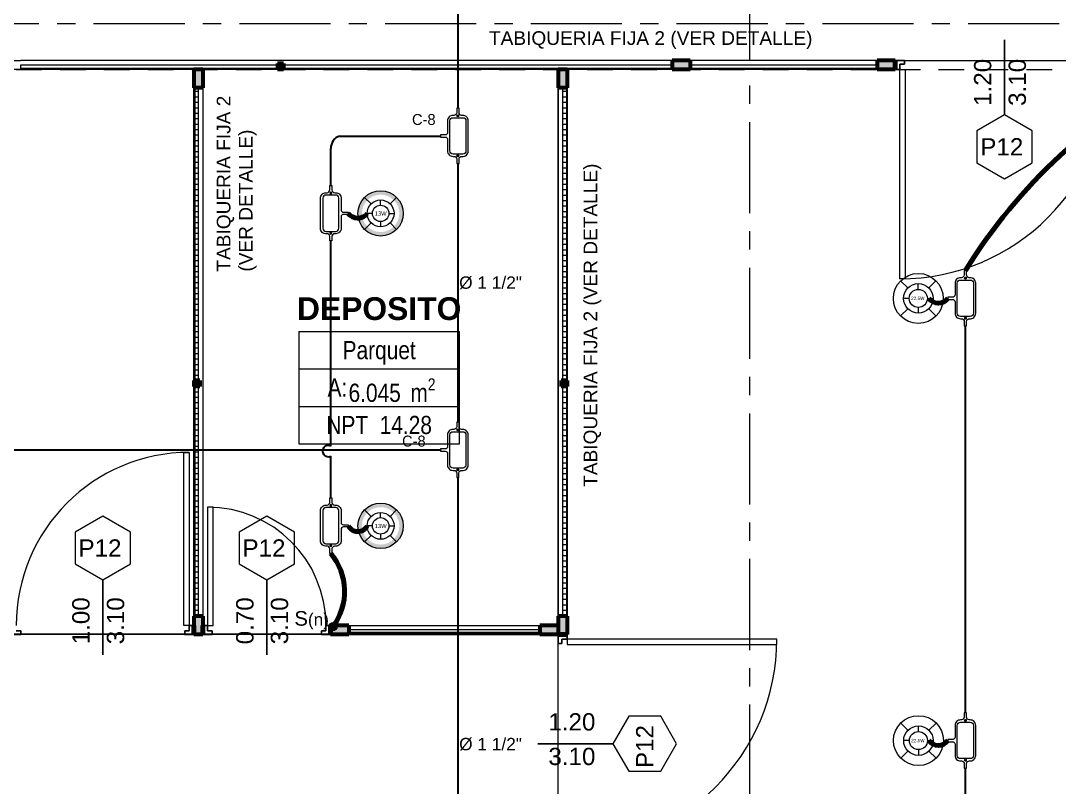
# Model space of a CAD drawing. Header units: inches. Extents: x -38 to 5698, y -33 to 92.
# Drawn here: x 294.57 to 300.27, y 25.76 to 29.97 of the extents above; entities that cross this region are included whole.
import ezdxf
from ezdxf.lldxf.tags import DXFTag

# ---------------------------------------------------------------- set-up
doc = ezdxf.new("R2010")
doc.units = ezdxf.units.IN
doc.header["$MEASUREMENT"] = 0
doc.set_wipeout_variables(frame=1)
for name, pattern in [('CONTINUA', [0]), ('Hidden Line', [0.195611, 0.141111, -0.0545]), ('Punto & Raya', [0.65, 0.5, -0.075, 0, -0.075]), ('Rayas', [0.282222, 0.141111, -0.141111]), ('Wipeout_Contour', [1, 0, -1])]:
    doc.linetypes.add(name, pattern=pattern)
for name, color, linetype, lineweight in [('00 IE CKTO ILUMINACION', 3, 'Continuous', 50), ('00 IE CKTO TOMAS', 111, 'Rayas', 18), ('01 IE LUM LED AD DN570C', 1, 'Continuous', 13), ('01 IE LUM LED EMP DN570B', 3, 'Continuous', 13), ('ALUMBRADO_CONDUIT', 30, 'CONDUIT1', 30), ('Bancas', 1, 'Continuous', 13), ('Cable Alumbrado', 150, 'Continuous', 30), ('CABLEADO EXT.', 3, 'PVCSUBT', 30), ('Simb_Alumbrado', 140, 'CONTINUA', 30)]:
    doc.layers.add(name, color=color, linetype=linetype, lineweight=lineweight)
for name, color, linetype in [('02 _ ARQ _ ALB _ Ejes Generales', 7, 'Continuous'), ('02 _ ARQ _ ALB _ Muros Interiores', 7, 'Continuous'), ('02 _ ARQ _ ZON _ Espacio.3D', 7, 'Continuous'), ('08 _ STR _ EXT _ 09 Vigas', 7, 'Continuous'), ('1TEXT', 8, 'Continuous'), ('Acabado - Muros', 7, 'Continuous'), ('Marcador - Secciones', 251, 'Continuous'), ('Notas - Etiquetas', 251, 'Continuous')]:
    doc.layers.add(name, color=color, linetype=linetype)
doc.styles.add('Annotative', font='arial.ttf')
doc.styles.add('Arial', font='arial.ttf')
doc.styles.add('Estilo_Generado_4', font='swisse.ttf')
doc.styles.add('Estilo_Generado_8', font='arialbd.ttf')
doc.styles.add('Estilo_Generado_9', font='ARIALN.TTF')
doc.styles.add('{18b73a54-fa43-428c-adcb-c1c7bbdf2c84}', font='Simplex.shx')
tags = doc.linetypes.add('CONDUIT1', pattern='A,1,-0.19772,["con",{18b73a54-fa43-428c-adcb-c1c7bbdf2c84},S=0.2,R=0,X=0,Y=-0.065594],-0.593642', length=1.791362).pattern_tags.tags
tags[6] = DXFTag(74, 10)
tags = doc.linetypes.add('PVCSUBT', pattern='A,0.6,-0.3,0.6,-0.075691,["PVC",Standard,S=0.2,R=0,X=0,Y=-0.093724],-0.621005', length=2.196696).pattern_tags.tags
tags[10] = DXFTag(74, 10)
pattern_1 = [(0, (277.500038, 6e-09), (0, 0.03), [])]

# ---------------------------------------------------------------- blocks, each defined once
blk = doc.blocks.new('LUMINARIA 2')
at = {"layer": '01 IE LUM LED EMP DN570B'}
for p, q in [((-0.0939, 0.0936), (-0.1589, 0.1584)), ((0.0939, 0.0936), (0.1589, 0.1584)), ((-0.0939, -0.0936), (-0.1589, -0.1584)), ((0.0939, -0.0936), (0.1589, -0.1584))]:
    blk.add_line(p, q, dxfattribs=at)
at = {"layer": '01 IE LUM LED EMP DN570B', "ltscale": 0.4}
for p, q in [((0, 0.0813), (0, 0.1326)), ((-0.0813, 0), (-0.1326, 0)), ((0.0813, 0), (0.1326, 0)), ((0, -0.0813), (0, -0.1326))]:
    blk.add_line(p, q, dxfattribs=at)
at = {"layer": '01 IE LUM LED EMP DN570B'}
for radius in [0.2244, 0.1326]:
    blk.add_circle((0, 0), radius, dxfattribs=at)
at = {"layer": '01 IE LUM LED EMP DN570B', "ltscale": 0.4}
blk.add_circle((0, 0), 0.0813, dxfattribs=at)
at = {"layer": '01 IE LUM LED EMP DN570B', "color": 8, "linetype": 'ByBlock', "lineweight": 80, "insert": (-0.0649, 0.0156), "char_height": 0.03, "width": 0.178585, "attachment_point": 1}
blk.add_mtext('{\\C3;22.5W}', dxfattribs=at)
blk = doc.blocks.new('LUM DN570C')
at = {"layer": '01 IE LUM LED AD DN570C'}
h = blk.add_hatch(color=256, dxfattribs=at)
edge = h.paths.add_edge_path()
edge.add_arc((0, 0), 0.1344, 0, 360)
edge = h.paths.add_edge_path(flags=17)
edge.add_arc((0, 0), 0.1108, 0, 360)
for p, q in [((-0.0561, 0.0563), (-0.0949, 0.0952)), ((0.0561, 0.0563), (0.0949, 0.0952)), ((-0.0561, -0.0563), (-0.0949, -0.0952)), ((0.0561, -0.0563), (0.0949, -0.0952))]:
    blk.add_line(p, q, dxfattribs=at)
at = {"layer": '01 IE LUM LED AD DN570C', "ltscale": 0.4}
for p, q in [((0, 0.0487), (0, 0.0795)), ((-0.0487, 0), (-0.0795, 0)), ((0.0487, 0), (0.0795, 0)), ((0, -0.0487), (0, -0.0795))]:
    blk.add_line(p, q, dxfattribs=at)
at = {"layer": '01 IE LUM LED AD DN570C'}
for radius in [0.1344, 0.0795]:
    blk.add_circle((0, 0), radius, dxfattribs=at)
at = {"layer": '01 IE LUM LED AD DN570C', "ltscale": 0.4}
blk.add_circle((0, 0), 0.0487, dxfattribs=at)
at = {"color": 1, "linetype": 'ByBlock', "lineweight": 80, "insert": (-0.0353, 0.0117), "char_height": 0.025, "width": 0.622217, "attachment_point": 1}
blk.add_mtext('13W ', dxfattribs=at)
blk = doc.blocks.new('oval t')
at = {"layer": 'Simb_Alumbrado', "lineweight": 13}
blk.add_lwpolyline([(0.0141, 0.0102, -0.414214), (0.0041, 0.0202), (0.0041, 0.0416), (-0.0056, 0.0416), (-0.0056, 0.0202, -0.414214), (-0.0156, 0.0102), (-0.0659, 0.0102, 0.414214), (-0.0899, -0.0138), (-0.0899, -0.0183, -0.414214), (-0.1019, -0.0303), (-0.1213, -0.0303), (-0.1213, -0.04), (-0.1016, -0.04, -0.451917), (-0.0897, -0.0535, 0.451917), (-0.0659, -0.0805), (0.0659, -0.0805, 0.414214), (0.0899, -0.0566), (0.0899, -0.0512, -0.398753), (0.1019, -0.0401), (0.1213, -0.0401), (0.1213, -0.0304), (0.1019, -0.0304, -0.368669), (0.0899, -0.0176), (0.0899, -0.0138, 0.414214), (0.0659, 0.0102), (0.0141, 0.0102)], format="xyb", dxfattribs=at)
blk.add_lwpolyline([(-0.0659, 0), (0.0659, 0, -0.414214), (0.0797, -0.0138), (0.0797, -0.0566, -0.414214), (0.0659, -0.0703), (-0.0659, -0.0703, -0.414214), (-0.0797, -0.0566), (-0.0797, -0.0138, -0.414214)], format="xyb", close=True, dxfattribs=at)
for points in [[(-0.0911, -0.0352), (-0.0828, -0.0352)], [(-0.0869, -0.031), (-0.0869, -0.0394)], [(0.0837, -0.0352), (0.0921, -0.0352)], [(0.0879, -0.031), (0.0879, -0.0394)]]:
    blk.add_lwpolyline(points, dxfattribs=at)
for centre in [(-0.0869, -0.0352), (0.0879, -0.0352)]:
    blk.add_circle(centre, 0.00419, dxfattribs=at)
blk = doc.blocks.new('ii3t')
at = {"layer": 'Simb_Alumbrado', "lineweight": 5}
h = blk.add_hatch(color=3, dxfattribs=at)
edge = h.paths.add_edge_path()
edge.add_arc((0, 0), 0.0164, 0, 360)
blk.add_circle((0, 0), 0.0164, dxfattribs=at)

msp = doc.modelspace()

# ---------------------------------------------------------------- linework, layer by layer
at = {"layer": '02 _ ARQ _ ALB _ Ejes Generales', "color": 251, "linetype": 'Punto & Raya', "lineweight": 13}
msp.add_line((333.07, 29.95), (282.3454, 29.95), dxfattribs=at)
at = {"layer": '02 _ ARQ _ ALB _ Muros Interiores', "color": 152, "linetype": 'Continuous', "lineweight": 25}
for p, q in [((299.97, 29.45), (299.97, 29.8625)), ((295.0202, 26.8963), (295.0202, 26.4838)), ((295.9202, 26.8963), (295.9202, 26.4838)), ((297.82, 25.9963), (297.4075, 25.9963))]:
    msp.add_line(p, q, dxfattribs=at)
at = {"layer": '02 _ ARQ _ ALB _ Muros Interiores', "color": 165, "linetype": 'Continuous', "lineweight": 25}
for p, q in [((299.37, 29.75), (299.37, 29.7)), ((299.42, 29.75), (299.37, 29.75)), ((299.37, 29.7), (299.395, 29.7)), ((299.395, 29.7), (299.395, 29.73)), ((299.395, 29.73), (299.42, 29.73)), ((299.42, 29.73), (299.42, 29.75)), ((295.5202, 26.6463), (295.4952, 26.6463)), ((295.4952, 26.6463), (295.4952, 26.6163)), ((295.5202, 26.5963), (295.5202, 26.6463)), ((295.5702, 26.5963), (295.5702, 26.6463)), ((295.5702, 26.6463), (295.5952, 26.6463)), ((295.5952, 26.6463), (295.5952, 26.6163)), ((296.2453, 26.6163), (296.2453, 26.6463)), ((296.2453, 26.6463), (296.2703, 26.6463)), ((296.2703, 26.6463), (296.2703, 26.5963)), ((294.5201, 26.5963), (294.5701, 26.5963)), ((294.5701, 26.6163), (294.5451, 26.6163)), ((294.5701, 26.5963), (294.5701, 26.6163)), ((295.4952, 26.6163), (295.4702, 26.6163)), ((295.4702, 26.6163), (295.4702, 26.5963)), ((295.4702, 26.5963), (295.5202, 26.5963)), ((295.6202, 26.5963), (295.5702, 26.5963)), ((295.5952, 26.6163), (295.6202, 26.6163)), ((295.6202, 26.6163), (295.6202, 26.5963)), ((296.2203, 26.5963), (296.2203, 26.6163)), ((296.2203, 26.6163), (296.2453, 26.6163)), ((296.2703, 26.5963), (296.2203, 26.5963)), ((297.52, 26.5963), (297.57, 26.5963)), ((297.52, 26.5463), (297.52, 26.5963)), ((297.57, 26.5713), (297.54, 26.5713)), ((297.54, 26.5713), (297.54, 26.5463)), ((297.57, 26.5963), (297.57, 26.5713)), ((297.54, 26.5463), (297.52, 26.5463))]:
    msp.add_line(p, q, dxfattribs=at)
at = {"layer": '02 _ ARQ _ ALB _ Muros Interiores', "color": 7, "linetype": 'Continuous', "lineweight": 80}
for p, q in [((299.37, 29.75), (299.37, 29.7)), ((295.5202, 26.5963), (295.5202, 26.6463)), ((295.5702, 26.5963), (295.5702, 26.6463)), ((296.2703, 26.5963), (296.2703, 26.6463)), ((297.52, 26.5963), (297.57, 26.5963))]:
    msp.add_line(p, q, dxfattribs=at)
at = {"layer": '02 _ ARQ _ ALB _ Muros Interiores', "color": 165, "linetype": 'Continuous', "lineweight": 15}
for p, q in [((299.395, 28.55), (299.395, 29.7)), ((299.395, 29.7), (299.425, 29.7)), ((299.425, 29.7), (299.425, 28.55)), ((299.425, 28.55), (299.395, 28.55)), ((295.4652, 26.6463), (295.4652, 27.5964)), ((295.4652, 27.5964), (295.4952, 27.5964)), ((295.4952, 27.5964), (295.4952, 26.6463)), ((295.5952, 27.2963), (295.5952, 26.6463)), ((295.6252, 27.2963), (295.5952, 27.2963)), ((295.6252, 26.6463), (295.6252, 27.2963)), ((295.4952, 26.6463), (295.4652, 26.6463)), ((295.5952, 26.6463), (295.6252, 26.6463)), ((298.72, 26.5713), (297.57, 26.5713)), ((297.57, 26.5713), (297.57, 26.5413)), ((298.72, 26.5413), (298.72, 26.5713)), ((297.57, 26.5413), (298.72, 26.5413))]:
    msp.add_line(p, q, dxfattribs=at)
at = {"layer": '02 _ ARQ _ ALB _ Muros Interiores', "color": 251, "linetype": 'Continuous', "lineweight": 13, "flags": 128}
for points in [[(299.97, 29.1), (300.1216, 29.1875), (300.1216, 29.3625), (299.97, 29.45), (299.8185, 29.3625), (299.8185, 29.1875)], [(295.0202, 27.2463), (294.8686, 27.1588), (294.8686, 26.9838), (295.0202, 26.8963), (295.1717, 26.9838), (295.1717, 27.1588)], [(295.9202, 27.2463), (295.7687, 27.1588), (295.7687, 26.9838), (295.9202, 26.8963), (296.0718, 26.9838), (296.0718, 27.1588)], [(298.17, 25.9963), (298.0825, 26.1479), (297.9075, 26.1479), (297.82, 25.9963), (297.9075, 25.8447), (298.0825, 25.8447)]]:
    msp.add_lwpolyline(points, close=True, dxfattribs=at)
at = {"layer": '02 _ ARQ _ ALB _ Muros Interiores', "color": 175, "linetype": 'Continuous', "lineweight": 15}
for centre, radius, start, end in [((299.395, 29.7), 1.15, 270, 0), ((295.4952, 26.6463), 0.9501, 90, 180), ((295.5952, 26.6463), 0.65, 0, 90), ((297.57, 26.5713), 1.15, 270, 0)]:
    msp.add_arc(centre, radius, start, end, dxfattribs=at)
at = {"layer": '02 _ ARQ _ ZON _ Espacio.3D', "color": 252, "linetype": 'Continuous', "lineweight": 13}
for p, q in [((296.0955, 28.2605), (296.0955, 27.6428)), ((296.0955, 28.2605), (296.9789, 28.2605)), ((296.9789, 27.6428), (296.9789, 28.2605)), ((296.9789, 28.0546), (296.0955, 28.0546)), ((296.0955, 27.8487), (296.9789, 27.8487)), ((296.0955, 27.6428), (296.9789, 27.6428))]:
    msp.add_line(p, q, dxfattribs=at)
at = {"layer": '02 _ ARQ _ ZON _ Espacio.3D', "color": 254, "linetype": 'Continuous', "lineweight": 0, "flags": 128}
msp.add_lwpolyline([(286.72, 37.7), (286.72, 33.75), (285.82, 33.75), (285.8201, 29.75), (286.57, 29.7499), (286.57, 30.7), (287.07, 30.7), (287.07, 30.2), (287.57, 30.2), (287.57, 29.75), (293.57, 29.75), (293.57, 31.0002), (294.07, 31.0001), (294.07, 30.2), (294.47, 30.1999), (294.47, 29.75), (300.57, 29.75), (300.57, 30.8002), (301.07, 30.8001), (301.07, 30.2), (301.67, 30.1999), (301.67, 29.75), (304.67, 29.75), (304.67, 39.7505)], dxfattribs=at)
msp.add_lwpolyline([(294.47, 29.7), (285.82, 29.7), (285.82, 26.6), (295.5202, 26.6), (295.5202, 29.7)], close=True, dxfattribs=at)
at = {"layer": '02 _ ARQ _ ZON _ Espacio.3D', "color": 9, "linetype": 'Continuous', "lineweight": 5, "flags": 128}
msp.add_lwpolyline([(295.5702, 29.7), (295.5702, 26.6), (297.52, 26.5999), (297.5202, 29.6999)], close=True, dxfattribs=at)
at = {"layer": '02 _ ARQ _ ZON _ Espacio.3D', "color": 254, "linetype": 'Continuous', "lineweight": 0, "flags": 128}
msp.add_lwpolyline([(285.82, 11.584, 1.006545), (290.9535, 6.4505), (297.3949, 6.4505), (297.3958, 7.7), (297.6258, 7.7), (297.6258, 6.4505), (302.4195, 6.4505), (302.4195, 7.7), (302.995, 7.7), (302.995, 17.35), (301.67, 17.35), (301.67, 16.9001), (301.07, 16.9), (301.07, 16.2999), (300.57, 16.2998), (300.57, 17.35), (297.52, 17.35), (297.52, 26.5963), (285.82, 26.5963), (285.82, 22.7663), (287.07, 22.7663), (287.07, 22.4977), (285.82, 22.4977)], format="xyb", close=True, dxfattribs=at)
at = {"layer": '08 _ STR _ EXT _ 09 Vigas', "color": 251, "linetype": 'Hidden Line', "lineweight": 13}
msp.add_line((287.07, 29.7), (321.57, 29.7), dxfattribs=at)
at = {"layer": 'Acabado - Muros', "color": 7, "linetype": 'Continuous', "lineweight": 60}
for p, q in [((299.37, 29.75), (299.37, 29.7)), ((296.2702, 26.6463), (296.2702, 26.5963)), ((297.52, 26.6463), (297.52, 26.5963)), ((295.5702, 26.5963), (295.5202, 26.5963)), ((297.57, 26.5963), (297.52, 26.5963))]:
    msp.add_line(p, q, dxfattribs=at)
at = {"layer": 'ALUMBRADO_CONDUIT', "color": 30, "lineweight": 30, "ltscale": 0.4, "true_color": 0xf26722}
for p, q in [((296.3206, 29.334), (296.8731, 29.334)), ((296.2716, 29.0625, 0), (296.2717, 29.2662, 0)), ((296.9694, 29.1831), (296.9694, 27.7623)), ((296.2716, 27.6313, 0.0001), (296.2716, 28.7583, 0)), ((299.7549, 26.1665), (299.7548, 28.2913)), ((296.5595, 27.61), (296.8731, 27.6101)), ((296.2716, 27.3461, 0.0001), (296.2716, 27.576, 0.0001)), ((299.7548, 23.7375), (299.7548, 25.8623))]:
    msp.add_line(p, q, dxfattribs=at)
at = {"layer": 'ALUMBRADO_CONDUIT'}
for centre, radius, start, end in [((296.3406, 29.268), 0.069, 106.8983, 181.5406), ((296.2578, 27.6036, 0.0001), 0.0309, 63.4669, 296.5331)]:
    msp.add_arc(centre, radius, start, end, dxfattribs=at)
at = {"layer": 'CABLEADO EXT.', "color": 3, "lineweight": 80}
for centre, radius, start, end in [((302.3622, 26.9787), 3.0679, 117.5016, 148.1967), ((296.4198, 28.9471, 0), 0.0641, 216.0183, 323.9817), ((299.6067, 28.4801), 0.0641, 216.0183, 323.9817), ((296.4198, 27.2195, 0.0001), 0.0582, 207.0735, 332.9265), ((299.6067, 26.0511), 0.0641, 216.0183, 323.9817)]:
    msp.add_arc(centre, radius, start, end, dxfattribs=at)
at = {"layer": 'Marcador - Secciones', "color": 251, "linetype": 'Punto & Raya', "lineweight": 13}
msp.add_line((298.57, 46.2111), (298.57, 0.8878), dxfattribs=at)

# ---------------------------------------------------------------- block references
at = {"layer": '01 IE LUM LED AD DN570C', "color": 1, "lineweight": 5, "xscale": 0.9263905751172247, "yscale": 0.9263905751172247, "zscale": 0.9263905751172247}
for p in [(296.5452, 28.9094, 0), (296.5452, 27.193, 0.0001)]:
    msp.add_blockref('LUM DN570C', p, dxfattribs=at)
at = {"layer": '01 IE LUM LED EMP DN570B', "xscale": 0.6105334384153049, "yscale": 0.6105334384153049, "zscale": 0.6105334384153049}
for p in [(299.4966, 28.4425), (299.4972, 26.0134)]:
    msp.add_blockref('LUMINARIA 2', p, dxfattribs=at)
at = {"layer": 'Bancas', "color": 252, "true_color": 0x939598, "yscale": 1.253906979044094, "zscale": 1.253906979044094}
for p, xscale, rotation in [((296.9253, 29.3352), 1.253906979044094, 90), ((296.3158, 28.9104, 0), -1.253906979044094, 270), ((299.7107, 28.4435), 1.253906979044094, 90), ((296.9252, 27.6102), 1.253906979044094, 90), ((296.3158, 27.194, 0.0001), -1.253906979044094, 270), ((299.7107, 26.0144), 1.253906979044094, 90)]:
    msp.add_blockref('oval t', p, dxfattribs=dict(at, xscale=xscale, rotation=rotation))
at = {"layer": 'Cable Alumbrado', "lineweight": 0, "xscale": 1.404578189384958, "yscale": 1.404578189384958, "zscale": 1.404578189384958}
msp.add_blockref('ii3t', (296.2837, 26.6393), dxfattribs=at)

# ---------------------------------------------------------------- texts
at = {"layer": '00 IE CKTO ILUMINACION', "color": 3, "linetype": 'CONTINUA', "lineweight": 15}
for p in [(296.7175, 29.3952), (296.663, 27.6288)]:
    msp.add_text('C-8', height=0.06, dxfattribs=at).set_placement(p)
at = {"layer": '00 IE CKTO TOMAS', "insert": (296.0717, 26.6244), "char_height": 0.08, "width": 0.768045, "attachment_point": 7, "style": 'Annotative'}
msp.add_mtext('S{\\H0.84375x;(n)}', dxfattribs=at)
at = {"layer": '02 _ ARQ _ ALB _ Muros Interiores', "color": 251, "lineweight": 25, "char_height": 0.095, "attachment_point": 7, "rotation": 90, "style": 'Estilo_Generado_4'}
for s, insert in [('\\A1;{\\pql;\\pt0;\\fSwis721 Ex BT|b0|i0|c0|p34;1.20\\fSwis721 Ex BT|b0|i0|c0|p34;\\A1{\\H.66x;\\S^  ;}\\fSwis721 Ex BT|b0|i0|c0|p34;\\fSwis721 Ex BT|b0|i0|c0|p34;}', (299.925, 29.5)), ('\\A1;{\\pql;\\pt0;\\fSwis721 Ex BT|b0|i0|c0|p34;3.10\\fSwis721 Ex BT|b0|i0|c0|p34;\\A1{\\H.66x;\\S^  ;}\\fSwis721 Ex BT|b0|i0|c0|p34;\\fSwis721 Ex BT|b0|i0|c0|p34;}', (300.115, 29.5)), ('\\A1;{\\pql;\\pt0;\\fSwis721 Ex BT|b0|i0|c0|p34;1.00\\fSwis721 Ex BT|b0|i0|c0|p34;\\A1{\\H.66x;\\S^  ;}\\fSwis721 Ex BT|b0|i0|c0|p34;\\fSwis721 Ex BT|b0|i0|c0|p34;}', (294.9752, 26.5423)), ('\\A1;{\\pql;\\pt0;\\fSwis721 Ex BT|b0|i0|c0|p34;3.10\\fSwis721 Ex BT|b0|i0|c0|p34;\\A1{\\H.66x;\\S^  ;}\\fSwis721 Ex BT|b0|i0|c0|p34;\\fSwis721 Ex BT|b0|i0|c0|p34;}', (295.1652, 26.5423)), ('\\A1;{\\pql;\\pt0;\\fSwis721 Ex BT|b0|i0|c0|p34;0.70\\fSwis721 Ex BT|b0|i0|c0|p34;\\A1{\\H.66x;\\S^  ;}\\fSwis721 Ex BT|b0|i0|c0|p34;\\fSwis721 Ex BT|b0|i0|c0|p34;}', (295.8752, 26.5423)), ('\\A1;{\\pql;\\pt0;\\fSwis721 Ex BT|b0|i0|c0|p34;3.10\\fSwis721 Ex BT|b0|i0|c0|p34;\\A1{\\H.66x;\\S^  ;}\\fSwis721 Ex BT|b0|i0|c0|p34;\\fSwis721 Ex BT|b0|i0|c0|p34;}', (296.0652, 26.5423)), ('\\A1;{\\pql;\\pt0;\\fSwis721 Ex BT|b0|i0|c0|p34;P12\\fSwis721 Ex BT|b0|i0|c0|p34;\\fSwis721 Ex BT|b0|i0|c0|p34;\\fSwis721 Ex BT|b0|i0|c0|p34;}', (298.0425, 25.863))]:
    msp.add_mtext(s, dxfattribs=dict(at, insert=insert))
at = {"layer": '02 _ ARQ _ ALB _ Muros Interiores', "color": 251, "lineweight": 25, "char_height": 0.095, "attachment_point": 7, "style": 'Estilo_Generado_4'}
for s, insert in [('\\A1;{\\pql;\\pt0;\\fSwis721 Ex BT|b0|i0|c0|p34;P12\\fSwis721 Ex BT|b0|i0|c0|p34;\\fSwis721 Ex BT|b0|i0|c0|p34;\\fSwis721 Ex BT|b0|i0|c0|p34;}', (299.8367, 29.2275)), ('\\A1;{\\pql;\\pt0;\\fSwis721 Ex BT|b0|i0|c0|p34;P12\\fSwis721 Ex BT|b0|i0|c0|p34;\\fSwis721 Ex BT|b0|i0|c0|p34;\\fSwis721 Ex BT|b0|i0|c0|p34;}', (294.8869, 27.0238)), ('\\A1;{\\pql;\\pt0;\\fSwis721 Ex BT|b0|i0|c0|p34;P12\\fSwis721 Ex BT|b0|i0|c0|p34;\\fSwis721 Ex BT|b0|i0|c0|p34;\\fSwis721 Ex BT|b0|i0|c0|p34;}', (295.7869, 27.0238)), ('\\A1;{\\pql;\\pt0;\\fSwis721 Ex BT|b0|i0|c0|p34;1.20\\fSwis721 Ex BT|b0|i0|c0|p34;\\A1{\\H.66x;\\S^  ;}\\fSwis721 Ex BT|b0|i0|c0|p34;\\fSwis721 Ex BT|b0|i0|c0|p34;}', (297.466, 26.0413)), ('\\A1;{\\pql;\\pt0;\\fSwis721 Ex BT|b0|i0|c0|p34;3.10\\fSwis721 Ex BT|b0|i0|c0|p34;\\A1{\\H.66x;\\S^  ;}\\fSwis721 Ex BT|b0|i0|c0|p34;\\fSwis721 Ex BT|b0|i0|c0|p34;}', (297.466, 25.8513))]:
    msp.add_mtext(s, dxfattribs=dict(at, insert=insert))
at = {"layer": '02 _ ARQ _ ZON _ Espacio.3D', "color": 252, "lineweight": 25, "attachment_point": 2}
for s, insert, char_height, style in [('\\A1;{\\pqc;\\pt0;\\fArial|b1|i0|c0|p34;DEPOSITO}', (296.5372, 28.4489), 0.125, 'Estilo_Generado_8'), ('\\A1;{\\pqc;\\pt0;\\fArial Narrow|b0|i0|c0|p34;Parquet}', (296.5372, 28.2086), 0.1, 'Estilo_Generado_9'), ('\\A1;{\\pqc;\\pt0;\\fArial Narrow|b0|i0|c0|p34;A: }', (296.3081, 28.0028), 0.1, 'Estilo_Generado_9'), ('\\A1;{\\pqc;\\pt0,0.3;\\fArial Narrow|b0|i0|c0|p34;6.045\\fArial Narrow|b0|i0|c0|p34;\\A1{\\H.66x;\\S^  ;}\\fArial Narrow|b0|i0|c0|p34; m\\fArial Narrow|b0|i0|c0|p34;\\A1{\\H.66x;\\S2^  ;}}', (296.6078, 28.0032), 0.1, 'Estilo_Generado_9'), ('\\A1;{\\pqc;\\pt0;\\fArial Narrow|b0|i0|c0|p34;NPT  14.28}', (296.5372, 27.7973), 0.1, 'Estilo_Generado_9')]:
    msp.add_mtext(s, dxfattribs=dict(at, insert=insert, char_height=char_height, style=style))
at = {"layer": '1TEXT', "color": 50, "linetype": 'Continuous', "style": 'Arial'}
for p in [(296.9763, 28.4953), (296.9763, 25.9605)]:
    msp.add_text('%%C 1 1/2"', height=0.06788, rotation=0, dxfattribs=at).set_placement(p)
at = {"layer": 'Notas - Etiquetas', "color": 8, "linetype": 'Continuous', "lineweight": 13, "char_height": 0.075, "attachment_point": 4, "style": 'Estilo_Generado_4'}
for insert, rotation in [((297.1399, 29.8611), 0.0001), ((297.7083, 27.4075), 90.0001)]:
    msp.add_mtext('\\A1;{\\pql;\\fSwis721 Ex BT|b0|i0|c0|p34;TABIQUERIA FIJA 2 (VER DETALLE)\\fSwis721 Ex BT|b0|i0|c0|p34; }', dxfattribs=dict(at, insert=insert, rotation=rotation))
at = {"layer": 'Notas - Etiquetas', "color": 8, "linetype": 'Continuous', "lineweight": 13, "insert": (295.7553, 28.5896), "char_height": 0.075, "width": 1.013741, "attachment_point": 4, "rotation": 89.9999, "line_spacing_factor": 0.969465, "style": 'Estilo_Generado_4'}
msp.add_mtext('\\A1;{\\pql;\\fSwis721 Ex BT|b0|i0|c0|p34;TABIQUERIA FIJA 2 (VER DETALLE)\\fSwis721 Ex BT|b0|i0|c0|p34; }', dxfattribs=at)

# ---------------------------------------------------------------- next in the draw order: wipeouts: each hides what was drawn before it
at = {"color": 254, "linetype": 'Wipeout_Contour', "lineweight": 0, "ltscale": 14581.267562}
msp.add_wipeout([(294.57, 29.75), (294.57, 29.7), (295.9785, 29.7), (295.9785, 29.733), (295.995, 29.733), (295.995, 29.75)], dxfattribs=at).dxf.layer = 'Acabado - Muros'
at = {"color": 254, "linetype": 'Wipeout_Contour', "lineweight": 0, "ltscale": 9734.464592}
msp.add_wipeout([(298.245, 29.75), (298.245, 29.7), (299.27, 29.7), (299.27, 29.75)], dxfattribs=at).dxf.layer = 'Acabado - Muros'
at = {"color": 254, "linetype": 'Wipeout_Contour', "lineweight": 0, "ltscale": 14582.023579}
msp.add_wipeout([(295.5202, 29.6), (295.5202, 27.9914), (295.5532, 27.9914), (295.5532, 27.9749), (295.5702, 27.9749), (295.5702, 29.6)], dxfattribs=at).dxf.layer = 'Acabado - Muros'
at = {"color": 254, "linetype": 'Wipeout_Contour', "lineweight": 0, "ltscale": 14594.629419}
msp.add_wipeout([(297.52, 29.6), (297.52, 27.9749), (297.537, 27.9749), (297.537, 27.9914), (297.57, 27.9914), (297.57, 29.6)], dxfattribs=at).dxf.layer = 'Acabado - Muros'
at = {"color": 254, "linetype": 'Wipeout_Contour', "lineweight": 0, "ltscale": 9726.871711}
msp.add_wipeout([(297.42, 26.5963), (297.42, 26.6463), (296.3702, 26.6463), (296.3702, 26.5963)], dxfattribs=at).dxf.layer = 'Acabado - Muros'

# ---------------------------------------------------------------- next in the draw order: linework, layer by layer
at = {"layer": 'Acabado - Muros', "color": 251, "linetype": 'Continuous', "lineweight": 13, "flags": 128}
for points in [[(299.27, 29.75), (298.245, 29.75)], [(299.27, 29.7), (298.245, 29.7)], [(296.3702, 26.6463), (297.42, 26.6463)], [(296.3702, 26.5963), (297.42, 26.5963)]]:
    msp.add_lwpolyline(points, dxfattribs=at)

# ---------------------------------------------------------------- next in the draw order: wipeouts: each hides what was drawn before it
at = {"color": 254, "linetype": 'Wipeout_Contour', "lineweight": 0, "ltscale": 14590.44438}
msp.add_wipeout([(295.995, 29.75), (295.995, 29.733), (296.0115, 29.733), (296.0115, 29.7), (298.145, 29.7), (298.145, 29.75)], dxfattribs=at).dxf.layer = 'Acabado - Muros'
at = {"color": 254, "linetype": 'Wipeout_Contour', "lineweight": 0, "ltscale": 14581.977977}
msp.add_wipeout([(295.5202, 27.9584), (295.5202, 26.6963), (295.5702, 26.6963), (295.5702, 27.9749), (295.5532, 27.9749), (295.5532, 27.9584)], dxfattribs=at).dxf.layer = 'Acabado - Muros'
at = {"color": 254, "linetype": 'Wipeout_Contour', "lineweight": 0, "ltscale": 14594.584002}
msp.add_wipeout([(297.52, 27.9749), (297.52, 26.6963), (297.57, 26.6963), (297.57, 27.9584), (297.537, 27.9584), (297.537, 27.9749)], dxfattribs=at).dxf.layer = 'Acabado - Muros'

# ---------------------------------------------------------------- next in the draw order: linework, layer by layer
at = {"layer": 'Acabado - Muros', "color": 251, "linetype": 'Continuous', "lineweight": 13, "flags": 128}
for points in [[(298.145, 29.75), (294.57, 29.75)], [(295.9785, 29.7), (294.57, 29.7)], [(298.145, 29.7), (296.0115, 29.7)], [(295.5202, 29.6), (295.5202, 27.9914)], [(295.5702, 29.6), (295.5702, 26.6963)], [(297.52, 29.6), (297.52, 26.6963)], [(297.57, 29.6), (297.57, 27.9914)], [(295.5202, 27.9584), (295.5202, 26.6963)], [(297.57, 27.9584), (297.57, 26.6963)]]:
    msp.add_lwpolyline(points, dxfattribs=at)

# ---------------------------------------------------------------- next in the draw order: wipeouts: each hides what was drawn before it
at = {"color": 254, "linetype": 'Wipeout_Contour', "lineweight": 0, "ltscale": 9734.464104}
msp.add_wipeout([(298.245, 29.705), (299.27, 29.705), (299.27, 29.725), (298.245, 29.725)], dxfattribs=at).dxf.layer = 'Acabado - Muros'
at = {"color": 254, "linetype": 'Wipeout_Contour', "lineweight": 0, "ltscale": 9726.871273}
msp.add_wipeout([(297.42, 26.6013), (297.42, 26.6213), (296.3702, 26.6213), (296.3702, 26.6013)], dxfattribs=at).dxf.layer = 'Acabado - Muros'

# ---------------------------------------------------------------- next in the draw order: hatches: boundary and pattern name
at = {"layer": 'Acabado - Muros', "linetype": 'Continuous', "lineweight": 0}
for points in [[(299.27, 29.7), (299.37, 29.7), (299.37, 29.75), (299.27, 29.75)], [(296.3702, 26.5963), (296.3702, 26.6463), (296.2702, 26.6463), (296.2702, 26.5963)], [(297.42, 26.5963), (297.52, 26.5963), (297.52, 26.6463), (297.42, 26.6463)]]:
    msp.add_hatch(color=254, dxfattribs=at).paths.add_polyline_path(points)
h = msp.add_hatch(dxfattribs=at)
h.set_pattern_fill('CONTRACHAPADO_0002', color=254, style=0, pattern_type=2)
h.set_pattern_definition(pattern_1)
h.paths.add_polyline_path([(297.42, 26.6013), (297.42, 26.6213), (296.3702, 26.6213), (296.3702, 26.6013)])

# ---------------------------------------------------------------- next in the draw order: linework, layer by layer
at = {"layer": 'Acabado - Muros', "color": 7, "linetype": 'Continuous', "lineweight": 60}
for p, q in [((298.245, 29.75), (298.245, 29.7)), ((299.37, 29.75), (299.27, 29.75)), ((299.27, 29.75), (299.27, 29.7)), ((299.37, 29.7), (299.27, 29.7)), ((296.3702, 26.6463), (296.2702, 26.6463)), ((296.3702, 26.6463), (296.3702, 26.5963)), ((297.42, 26.6463), (297.42, 26.5963)), ((297.52, 26.6463), (297.42, 26.6463)), ((296.3702, 26.5963), (296.2702, 26.5963)), ((297.52, 26.5963), (297.42, 26.5963))]:
    msp.add_line(p, q, dxfattribs=at)
at = {"layer": 'Acabado - Muros', "color": 7, "linetype": 'Continuous', "lineweight": 13, "flags": 128}
for points in [[(298.245, 29.705), (298.245, 29.725), (299.27, 29.725), (299.27, 29.705)], [(297.42, 26.6013), (297.42, 26.6213), (296.3702, 26.6213), (296.3702, 26.6013)]]:
    msp.add_lwpolyline(points, close=True, dxfattribs=at)
at = {"layer": 'ALUMBRADO_CONDUIT', "color": 30, "lineweight": 30, "ltscale": 0.4, "true_color": 0xf26722}
msp.add_line((296.9693, 27.4581), (296.9694, 24.4178), dxfattribs=at)
at = {"layer": 'CABLEADO EXT.', "color": 3, "lineweight": 80}
msp.add_arc((296.0197, 26.8329, 0.0001), 0.3274, 323.7439, 39.6793, dxfattribs=at)

# ---------------------------------------------------------------- next in the draw order: wipeouts: each hides what was drawn before it
at = {"color": 254, "linetype": 'Wipeout_Contour', "lineweight": 0, "ltscale": 9720.532113}
msp.add_wipeout([(294.57, 29.705), (295.9785, 29.705), (295.9785, 29.725), (294.57, 29.725)], dxfattribs=at).dxf.layer = 'Acabado - Muros'
at = {"color": 254, "linetype": 'Wipeout_Contour', "lineweight": 0, "ltscale": 9727.747588}
msp.add_wipeout([(296.0115, 29.705), (298.145, 29.705), (298.145, 29.725), (296.0115, 29.725)], dxfattribs=at).dxf.layer = 'Acabado - Muros'
at = {"color": 254, "linetype": 'Wipeout_Contour', "lineweight": 0, "ltscale": 9721.532154}
msp.add_wipeout([(295.5252, 27.9914), (295.5452, 27.9914), (295.5452, 29.6), (295.5252, 29.6)], dxfattribs=at).dxf.layer = 'Acabado - Muros'
at = {"color": 254, "linetype": 'Wipeout_Contour', "lineweight": 0, "ltscale": 9729.610781}
msp.add_wipeout([(297.565, 27.9914), (297.565, 29.6), (297.545, 29.6), (297.545, 27.9914)], dxfattribs=at).dxf.layer = 'Acabado - Muros'
at = {"color": 254, "linetype": 'Wipeout_Contour', "lineweight": 0, "ltscale": 9721.46413}
msp.add_wipeout([(295.5252, 26.6963), (295.5452, 26.6963), (295.5452, 27.9584), (295.5252, 27.9584)], dxfattribs=at).dxf.layer = 'Acabado - Muros'
at = {"color": 254, "linetype": 'Wipeout_Contour', "lineweight": 0, "ltscale": 9729.542827}
msp.add_wipeout([(297.565, 26.6963), (297.565, 27.9584), (297.545, 27.9584), (297.545, 26.6963)], dxfattribs=at).dxf.layer = 'Acabado - Muros'

# ---------------------------------------------------------------- next in the draw order: hatches: boundary and pattern name
at = {"layer": 'Acabado - Muros', "linetype": 'Continuous', "lineweight": 0}
for points in [[(295.5202, 29.6), (295.5702, 29.6), (295.5702, 29.7), (295.5202, 29.7)], [(295.9785, 29.733), (295.9785, 29.7), (296.0115, 29.7), (296.0115, 29.733)], [(297.57, 29.6), (297.57, 29.7), (297.52, 29.7), (297.52, 29.6)], [(298.145, 29.75), (298.145, 29.7), (298.245, 29.7), (298.245, 29.75)], [(295.5532, 27.9584), (295.5532, 27.9914), (295.5202, 27.9914), (295.5202, 27.9584)], [(297.537, 27.9584), (297.57, 27.9584), (297.57, 27.9914), (297.537, 27.9914)], [(295.5202, 26.6963), (295.5202, 26.5963), (295.5702, 26.5963), (295.5702, 26.6963)], [(297.57, 26.6963), (297.52, 26.6963), (297.52, 26.5963), (297.57, 26.5963)]]:
    msp.add_hatch(color=254, dxfattribs=at).paths.add_polyline_path(points)
h = msp.add_hatch(dxfattribs=at)
h.set_pattern_fill('CONTRACHAPADO_0002', color=254, style=0, pattern_type=2)
h.set_pattern_definition(pattern_1)
h.paths.add_polyline_path([(295.5252, 27.9914), (295.5452, 27.9914), (295.5452, 29.6), (295.5252, 29.6)])
h = msp.add_hatch(dxfattribs=at)
h.set_pattern_fill('CONTRACHAPADO_0002', color=254, style=0, pattern_type=2)
h.set_pattern_definition(pattern_1)
h.paths.add_polyline_path([(297.565, 27.9914), (297.565, 29.6), (297.545, 29.6), (297.545, 27.9914)])
h = msp.add_hatch(dxfattribs=at)
h.set_pattern_fill('CONTRACHAPADO_0002', color=254, style=0, pattern_type=2)
h.set_pattern_definition(pattern_1)
h.paths.add_polyline_path([(295.5252, 26.6963), (295.5452, 26.6963), (295.5452, 27.9584), (295.5252, 27.9584)])
h = msp.add_hatch(dxfattribs=at)
h.set_pattern_fill('CONTRACHAPADO_0002', color=254, style=0, pattern_type=2)
h.set_pattern_definition(pattern_1)
h.paths.add_polyline_path([(297.565, 26.6963), (297.565, 27.9584), (297.545, 27.9584), (297.545, 26.6963)])

# ---------------------------------------------------------------- next in the draw order: linework, layer by layer
at = {"layer": 'Acabado - Muros', "color": 7, "linetype": 'Continuous', "lineweight": 60}
for p, q in [((295.5202, 29.7), (295.5202, 29.6)), ((295.5702, 29.7), (295.5202, 29.7)), ((295.5702, 29.7), (295.5702, 29.6)), ((295.9785, 29.733), (295.9785, 29.7)), ((296.0115, 29.733), (295.9785, 29.733)), ((296.0115, 29.7), (295.9785, 29.7)), ((296.0115, 29.733), (296.0115, 29.7)), ((297.57, 29.7), (297.52, 29.7)), ((297.52, 29.7), (297.52, 29.6)), ((297.57, 29.7), (297.57, 29.6)), ((298.145, 29.75), (298.145, 29.7)), ((298.245, 29.75), (298.145, 29.75)), ((298.245, 29.7), (298.145, 29.7)), ((295.5702, 29.6), (295.5202, 29.6)), ((297.57, 29.6), (297.52, 29.6)), ((295.5202, 27.9914), (295.5202, 27.9584)), ((295.5532, 27.9914), (295.5202, 27.9914)), ((295.5532, 27.9914), (295.5532, 27.9584)), ((297.537, 27.9914), (297.537, 27.9584)), ((297.57, 27.9914), (297.537, 27.9914)), ((297.57, 27.9914), (297.57, 27.9584)), ((295.5532, 27.9584), (295.5202, 27.9584)), ((297.57, 27.9584), (297.537, 27.9584)), ((295.5202, 26.6963), (295.5202, 26.5963)), ((295.5702, 26.6963), (295.5202, 26.6963)), ((295.5702, 26.6963), (295.5702, 26.5963)), ((297.52, 26.6963), (297.52, 26.5963)), ((297.57, 26.6963), (297.52, 26.6963)), ((297.57, 26.6963), (297.57, 26.5963))]:
    msp.add_line(p, q, dxfattribs=at)
at = {"layer": 'Acabado - Muros', "color": 7, "linetype": 'Continuous', "lineweight": 13, "flags": 128}
for points in [[(294.57, 29.705), (294.57, 29.725), (295.9785, 29.725), (295.9785, 29.705)], [(296.0115, 29.705), (296.0115, 29.725), (298.145, 29.725), (298.145, 29.705)], [(295.5252, 27.9914), (295.5452, 27.9914), (295.5452, 29.6), (295.5252, 29.6)], [(297.565, 27.9914), (297.545, 27.9914), (297.545, 29.6), (297.565, 29.6)], [(295.5252, 26.6963), (295.5452, 26.6963), (295.5452, 27.9584), (295.5252, 27.9584)], [(297.565, 26.6963), (297.545, 26.6963), (297.545, 27.9584), (297.565, 27.9584)]]:
    msp.add_lwpolyline(points, close=True, dxfattribs=at)
at = {"layer": 'ALUMBRADO_CONDUIT', "color": 30, "lineweight": 30, "ltscale": 0.4, "true_color": 0xf26722}
for p, q in [((296.9694, 30.9395), (296.9694, 29.4873)), ((294.0533, 27.6099), (296.5595, 27.61))]:
    msp.add_line(p, q, dxfattribs=at)

doc.saveas('drawing.dxf')
